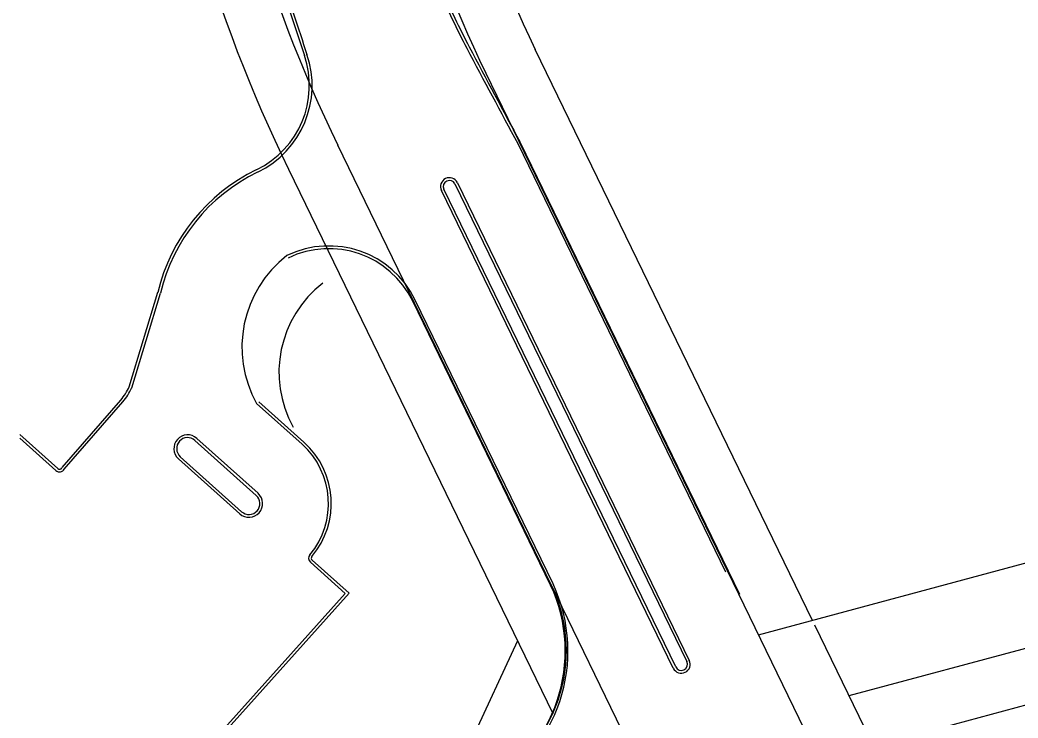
# Model space of a CAD drawing. Extents: x 5056 to 8489, y 7656 to 10510.
# Drawn here: x 6823.8 to 7187.6, y 9947.1 to 10201.5 of the extents above; entities that cross this region are included whole.
import ezdxf

# ---------------------------------------------------------------- set-up
doc = ezdxf.new("R2010")
doc.units = 0
for name, color, linetype in [('Ex Easements', 7, 'Continuous'), ('Ex Parcels', 7, 'Continuous'), ('Ex Roads', 7, 'Continuous')]:
    doc.layers.add(name, color=color, linetype=linetype)

msp = doc.modelspace()

# ---------------------------------------------------------------- linework, layer by layer
at = {"layer": 'Ex Easements'}
for p, q in [((7112.66, 9982.62), (7011.62, 10190.75)), ((7092.96, 9977.4), (7504, 10088.17)), ((7125.96, 9955.23), (7508.14, 10058.21)), ((7134.86, 9936.91), (7510.89, 10038.24)), ((7005.13, 9975.15), (6977.26, 9914.97))]:
    msp.add_line(p, q, dxfattribs=at)
for points in [[(6921.66, 10147.08), (7017.96, 9948.71)], [(7113.41, 9981.07), (7260.9, 9677.28)]]:
    msp.add_lwpolyline(points, dxfattribs=at)
for radius, start in [(550, 167.1382), (450, 164.2128)]:
    msp.add_arc((7416.43, 10387.29), radius, start, 205.8964, dxfattribs=at)
at = {"layer": 'Ex Parcels'}
for p, q in [((6993.62, 10182.02), (7170.54, 9817.61)), ((7017.43, 9995.61), (6939.65, 10155.81)), ((7017.43, 9995.61), (7080.75, 9865.17))]:
    msp.add_line(p, q, dxfattribs=at)
for centre, radius, start, end in [((7416.43, 10387.29), 530, 166.6441, 205.8964), ((7416.43, 10387.29), 470, 164.9009, 205.8964), ((6967.95, 9971.59), 55, 295.8964, 25.8964)]:
    msp.add_arc(centre, radius, start, end, dxfattribs=at)
at = {"layer": 'Ex Roads'}
for p, q in [((7005.22, 10156.43), (7080.96, 10000.41)), ((7006.11, 10156.86), (7086.04, 9992.24)), ((6910.58, 10146.05), (6910.38, 10145.96)), ((6983.25, 10142.15), (7067.76, 9968.08)), ((7061.91, 9965.24), (6977.4, 10139.31)), ((7017.2, 9995.5), (6966.98, 10098.95)), ((7018.1, 9995.94), (6967.88, 10099.39)), ((6926.62, 10046.84), (6910.07, 10061.67)), ((6927.28, 10047.58), (6910.86, 10062.3)), ((6837.59, 10038.01), (6823.74, 10050.44)), ((6836.92, 10037.27), (6823.81, 10049.02)), ((6881.2, 10048.61), (6881.2, 10048.61)), ((6909.93, 10028.22), (6887.59, 10048.25)), ((6910.59, 10028.97), (6888.26, 10048.99)), ((6903.92, 10021.52), (6881.58, 10041.55)), ((6904.59, 10022.27), (6882.25, 10042.29)), ((6910.98, 10021.91), (6910.98, 10021.91)), ((6929.66, 10003.82), (6942.33, 9992.46)), ((6930.33, 10004.56), (6943.74, 9992.53)), ((6942.33, 9992.46), (6834.18, 9871.84)), ((6943.74, 9992.53), (6834.26, 9870.43))]:
    msp.add_line(p, q, dxfattribs=at)
for points in [[(6982.35, 10141.71), (7066.86, 9967.64)], [(7062.81, 9965.68), (6978.3, 10139.75)], [(6863.62, 10067.81), (6874.06, 10102.21)], [(6864.56, 10067.46), (6875.01, 10101.92)], [(6839.22, 10038.4), (6860.55, 10062.96)], [(6839.98, 10037.74), (6861.31, 10062.3)]]:
    msp.add_lwpolyline(points, dxfattribs=at)
for centre, radius, start, end in [((9505.9, 11047.69), 2717.81, 197.78368, 198.42859), ((9505.9, 11047.69), 2716.81, 197.78368, 198.42859), ((7252.41, 10331.48), 300.5, 203.3235, 207.8369), ((7252.41, 10331.48), 299.5, 203.3235, 207.8369), ((6895.29, 10177.54), 34, 295.8964, 18.8488), ((6895.29, 10177.54), 35, 295.8964, 18.8488), ((10950.19, 12284.15), 4482.19, 207.8369, 208.34015), ((10950.19, 12284.15), 4481.19, 207.8369, 208.34015), ((6939.21, 10086.59), 67, 115.8964, 166.5659), ((6939.21, 10086.59), 66, 115.8964, 166.5659), ((6980.32, 10140.73), 3.25, 25.8964, 205.8964), ((6980.32, 10140.73), 2.25, 25.8964, 205.8964), ((6936.39, 10084.11), 35, 25.8964, 115.8964), ((6936.39, 10084.11), 34, 25.8964, 115.8964), ((6946.81, 10082.24), 42.1, 127.6225, 209.2537), ((6959.3, 10073.04), 41.1, 127.6225, 209.0234), ((6846.21, 10075.42), 19, 319.0328, 336.3901), ((6846.21, 10075.42), 20, 319.0328, 336.5606), ((6884.92, 10045.27), 5, 48.1195, 138.1195), ((6884.92, 10045.27), 5, 138.1195, 228.1195), ((6884.92, 10045.27), 4, 138.1195, 228.1195), ((6884.92, 10045.27), 4, 48.1195, 138.1195), ((6907.26, 10025.24), 29, 319.9681, 48.1195), ((6907.26, 10025.24), 30, 319.9681, 48.1195), ((6838.26, 10038.76), 2, 228.1195, 329.3872), ((6838.26, 10038.76), 1, 228.1195, 329.3872), ((6907.26, 10025.24), 5, 318.1195, 48.1195), ((6907.26, 10025.24), 4, 318.1195, 48.1195), ((6907.26, 10025.24), 5, 228.1195, 318.1195), ((6907.26, 10025.24), 4, 228.1195, 318.1195), ((6930.99, 10005.31), 2, 139.9681, 228.1195), ((6930.99, 10005.31), 1, 139.9681, 228.1195), ((6965.58, 9971.45), 57.95, 298.0649, 24.9983), ((6965.58, 9971.45), 56.95, 298.0649, 24.9983), ((7064.83, 9966.66), 3.25, 205.8964, 25.8964), ((7064.83, 9966.66), 2.25, 205.8964, 25.8964)]:
    msp.add_arc(centre, radius, start, end, dxfattribs=at)

doc.saveas('drawing.dxf')
